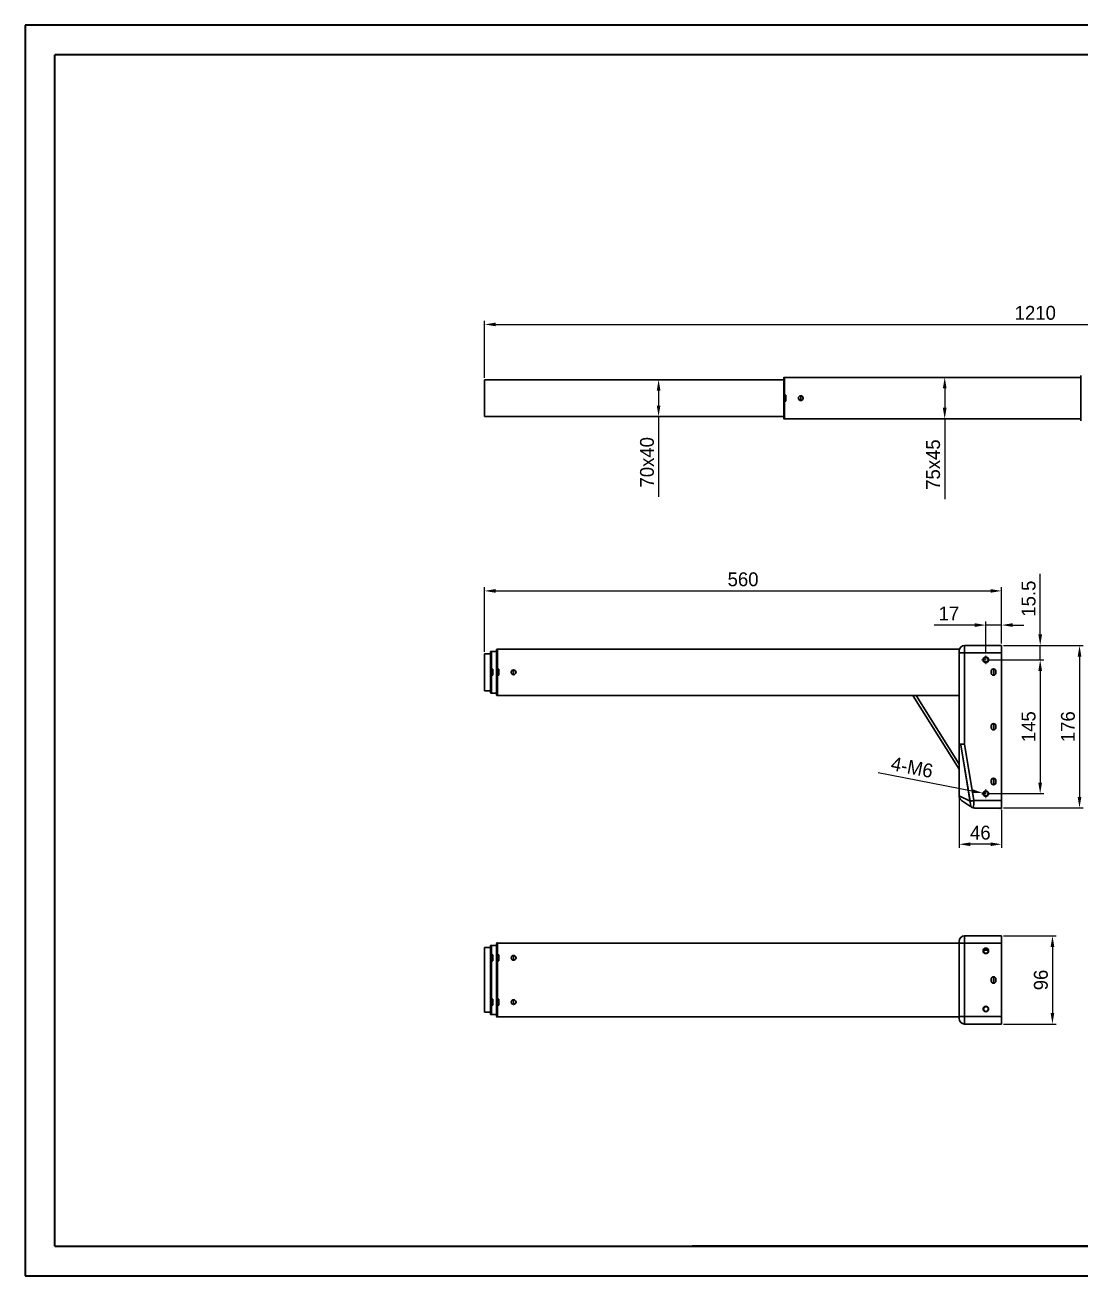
# Model space of a CAD drawing. Header units: millimetres. Extents: x 0 to 1916, y 0 to 1355.
# Drawn here: x 0 to 1144, y 0 to 1355 of the extents above; entities that cross this region are included whole.
import ezdxf

# ---------------------------------------------------------------- set-up
doc = ezdxf.new("R2010")
doc.units = ezdxf.units.MM
doc.linetypes.add('CENTER2', pattern=[7.5, 5, -1, 0.5, -1])
doc.layers.get('0').update_dxf_attribs({"lineweight": 18})
for name, color, linetype, lineweight in [('CAXA0', 7, 'Continuous', 70), ('CAXA3', 7, 'Continuous', 18), ('輪廓線', 7, 'Continuous', 20)]:
    doc.layers.add(name, color=color, linetype=linetype, lineweight=lineweight)
doc.dimstyles.new('ISO-25', dxfattribs={"dimtxt": 6, "dimasz": 6, "dimexe": 0.5, "dimexo": 0.625, "dimgap": 1.2, "dimtad": 1, "dimdsep": 46, "dimtxsty": 'Standard', "dimcen": 2.5, "dimdle": 12, "dimclrd": 3, "dimclre": 3, "dimclrt": 3, "dimadec": 0, "dimazin": 0, "dimtfac": 1, "dimtmove": 0, "dimatfit": 3, "dimfxl": 0, "dimarcsym": 0})

# ---------------------------------------------------------------- blocks, each defined once
blk = doc.blocks.new('*X3')
at = {"layer": '輪廓線'}
for points in [[(509.7, 1032.6), (509.7, 1028.6), (497.7, 1030.6)], [(1678.7, 1032.6), (1678.7, 1028.6), (1690.7, 1030.6)]]:
    blk.add_hatch(color=0, dxfattribs=at).paths.add_polyline_path(points, flags=0)
at = {"layer": '輪廓線', "color": 0, "lineweight": -2}
for p, q in [((497.7, 972.8), (497.7, 1034.6)), ((509.7, 1030.6), (1678.7, 1030.6)), ((1690.7, 981.8), (1690.7, 1034.6))]:
    blk.add_line(p, q, dxfattribs=at)
at = {"layer": '輪廓線', "color": 0, "lineweight": 15, "insert": (1094.2, 1043.1), "char_height": 15, "width": 78.771, "attachment_point": 5}
blk.add_mtext('1210', dxfattribs=at)
blk = doc.blocks.new('*X4')
at = {"layer": '輪廓線'}
for points in [[(509.7, 744), (509.7, 740), (497.7, 742)], [(1045.7, 744), (1045.7, 740), (1057.7, 742)]]:
    blk.add_hatch(color=0, dxfattribs=at).paths.add_polyline_path(points, flags=0)
at = {"layer": '輪廓線', "color": 0, "lineweight": -2}
for p, q in [((497.7, 675.9), (497.7, 746)), ((1057.7, 684.9), (1057.7, 746)), ((509.7, 742), (1045.7, 742))]:
    blk.add_line(p, q, dxfattribs=at)
at = {"layer": '輪廓線', "color": 0, "lineweight": 15, "insert": (777.7, 754.5), "char_height": 15, "width": 59.665, "attachment_point": 5}
blk.add_mtext('560', dxfattribs=at)
blk = doc.blocks.new('*X5')
at = {"layer": '輪廓線'}
for points in [[(1140.1, 670.9), (1144.1, 670.9), (1142.1, 682.9)], [(1140.1, 518.9), (1144.1, 518.9), (1142.1, 506.9)]]:
    blk.add_hatch(color=0, dxfattribs=at).paths.add_polyline_path(points, flags=0)
at = {"layer": '輪廓線', "color": 0, "lineweight": -2}
for p, q in [((1059.7, 682.9), (1146.1, 682.9)), ((1142.1, 670.9), (1142.1, 518.9)), ((1059.7, 506.9), (1146.1, 506.9))]:
    blk.add_line(p, q, dxfattribs=at)
at = {"layer": '輪廓線', "color": 0, "lineweight": 15, "insert": (1129.6, 594.9), "char_height": 15, "width": 57.318, "attachment_point": 5, "rotation": 90}
blk.add_mtext('176', dxfattribs=at)
blk = doc.blocks.new('*X6')
at = {"layer": '輪廓線'}
for points in [[(1097.5, 694.9), (1101.5, 694.9), (1099.5, 682.9)], [(1097.5, 655.4), (1101.5, 655.4), (1099.5, 667.4)]]:
    blk.add_hatch(color=0, dxfattribs=at).paths.add_polyline_path(points, flags=0)
at = {"layer": '輪廓線', "color": 0, "lineweight": -2}
for p, q in [((1099.5, 694.9), (1099.5, 760.4)), ((1059.7, 682.9), (1103.5, 682.9)), ((1099.5, 667.4), (1099.5, 682.9)), ((1042.7, 667.4), (1103.5, 667.4)), ((1099.5, 655.4), (1099.5, 643.4))]:
    blk.add_line(p, q, dxfattribs=at)
at = {"layer": '輪廓線', "color": 0, "lineweight": 15, "insert": (1087, 733.6), "char_height": 15, "width": 78.268, "attachment_point": 5, "rotation": 90}
blk.add_mtext('15.5', dxfattribs=at)
blk = doc.blocks.new('*X7')
at = {"layer": '輪廓線'}
for points in [[(1097.5, 655.4), (1101.5, 655.4), (1099.5, 667.4)], [(1097.5, 534.4), (1101.5, 534.4), (1099.5, 522.4)]]:
    blk.add_hatch(color=0, dxfattribs=at).paths.add_polyline_path(points, flags=0)
at = {"layer": '輪廓線', "color": 0, "lineweight": -2}
for p, q in [((1043.3, 667.4), (1103.5, 667.4)), ((1099.5, 655.4), (1099.5, 534.4)), ((1042.7, 522.4), (1103.5, 522.4))]:
    blk.add_line(p, q, dxfattribs=at)
at = {"layer": '輪廓線', "color": 0, "lineweight": 15, "insert": (1087, 594.9), "char_height": 15, "width": 56.816, "attachment_point": 5, "rotation": 90}
blk.add_mtext('145', dxfattribs=at)
blk = doc.blocks.new('*X8')
at = {"layer": '輪廓線'}
blk.add_hatch(color=0, dxfattribs=at).paths.add_polyline_path([(1026.4, 527.2), (1025.6, 523.3), (1037.7, 522.9)], flags=0)
at = {"layer": '輪廓線', "color": 0, "lineweight": -2}
for p, q in [((923.9, 545.4), (1026, 525.3)), ((1040.7, 522.4), (1037.7, 522.9))]:
    blk.add_line(p, q, dxfattribs=at)
at = {"layer": '輪廓線', "color": 0, "lineweight": 15, "insert": (960.7, 550.9), "char_height": 15, "width": 86.309, "attachment_point": 5, "rotation": 348.8526}
blk.add_mtext('4-M6', dxfattribs=at)
blk = doc.blocks.new('*X9')
at = {"layer": '輪廓線'}
for points in [[(1110.8, 356.4), (1114.8, 356.4), (1112.8, 368.4)], [(1110.8, 284.9), (1114.8, 284.9), (1112.8, 272.9)]]:
    blk.add_hatch(color=0, dxfattribs=at).paths.add_polyline_path(points, flags=0)
at = {"layer": '輪廓線', "color": 0, "lineweight": -2}
for p, q in [((1059.7, 368.4), (1116.8, 368.4)), ((1112.8, 356.4), (1112.8, 284.9)), ((1059.7, 272.9), (1116.8, 272.9))]:
    blk.add_line(p, q, dxfattribs=at)
at = {"layer": '輪廓線', "color": 0, "lineweight": 15, "insert": (1100.3, 320.6), "char_height": 15, "width": 38.883, "attachment_point": 5, "rotation": 90}
blk.add_mtext('96', dxfattribs=at)
blk = doc.blocks.new('*X13')
at = {"layer": '輪廓線'}
for points in [[(1028.7, 707), (1028.7, 703), (1040.7, 705)], [(1069.7, 707), (1069.7, 703), (1057.7, 705)]]:
    blk.add_hatch(color=0, dxfattribs=at).paths.add_polyline_path(points, flags=0)
at = {"layer": '輪廓線', "color": 0, "lineweight": -2}
for p, q in [((1028.7, 705), (984.5, 705)), ((1040.7, 674.2), (1040.7, 709)), ((1057.7, 705), (1040.7, 705)), ((1057.7, 684.9), (1057.7, 709)), ((1069.7, 705), (1081.7, 705))]:
    blk.add_line(p, q, dxfattribs=at)
at = {"layer": '輪廓線', "color": 0, "lineweight": 15, "insert": (1000.6, 717.5), "char_height": 15, "width": 35.531, "attachment_point": 5}
blk.add_mtext('17', dxfattribs=at)
blk = doc.blocks.new('*X14')
at = {"layer": '輪廓線'}
for points in [[(1023.7, 469.6), (1023.7, 465.6), (1011.7, 467.6)], [(1045.7, 469.6), (1045.7, 465.6), (1057.7, 467.6)]]:
    blk.add_hatch(color=0, dxfattribs=at).paths.add_polyline_path(points, flags=0)
at = {"layer": '輪廓線', "color": 0, "lineweight": -2}
for p, q in [((1011.7, 518.1), (1011.7, 463.6)), ((1057.7, 504.9), (1057.7, 463.6)), ((1045.7, 467.6), (1023.7, 467.6))]:
    blk.add_line(p, q, dxfattribs=at)
at = {"layer": '輪廓線', "color": 0, "lineweight": 15, "insert": (1034.7, 480.1), "char_height": 15, "width": 39.218, "attachment_point": 5}
blk.add_mtext('46', dxfattribs=at)
blk = doc.blocks.new('*X16')
at = {"layer": '輪廓線'}
for points in [[(994.1, 961.3), (998.1, 961.3), (996.1, 973.3)], [(994.1, 940.3), (998.1, 940.3), (996.1, 928.3)]]:
    blk.add_hatch(color=0, dxfattribs=at).paths.add_polyline_path(points, flags=0)
at = {"layer": '輪廓線', "color": 0, "lineweight": -2}
for p, q in [((985.2, 973.3), (1000.1, 973.3)), ((996.1, 961.3), (996.1, 940.3)), ((985.2, 928.3), (1000.1, 928.3)), ((996.1, 928.3), (996.1, 841.3))]:
    blk.add_line(p, q, dxfattribs=at)
at = {"layer": '輪廓線', "color": 0, "lineweight": 15, "insert": (983.6, 878.8), "char_height": 15, "width": 101.899, "attachment_point": 5, "rotation": 90}
blk.add_mtext('75x45', dxfattribs=at)
blk = doc.blocks.new('*X17')
at = {"layer": '輪廓線'}
for points in [[(684.2, 958.8), (688.2, 958.8), (686.2, 970.8)], [(684.2, 942.8), (688.2, 942.8), (686.2, 930.8)]]:
    blk.add_hatch(color=0, dxfattribs=at).paths.add_polyline_path(points, flags=0)
at = {"layer": '輪廓線', "color": 0, "lineweight": -2}
for p, q in [((661.7, 970.8), (690.2, 970.8)), ((686.2, 958.8), (686.2, 942.8)), ((661.7, 930.8), (690.2, 930.8)), ((686.2, 930.8), (686.2, 843.8))]:
    blk.add_line(p, q, dxfattribs=at)
at = {"layer": '輪廓線', "color": 0, "lineweight": 15, "insert": (673.7, 881.3), "char_height": 15, "width": 102.402, "attachment_point": 5, "rotation": 90}
blk.add_mtext('70x40', dxfattribs=at)

msp = doc.modelspace()

# ---------------------------------------------------------------- linework, layer by layer
at = {"linetype": 'Continuous', "lineweight": 30}
for p, q in [((821.681, 970.768), (497.681, 970.768)), ((497.681, 966.768), (497.681, 970.768)), ((497.681, 934.768), (497.681, 966.768)), ((821.681, 972.768), (821.681, 970.268)), ((821.681, 970.268), (821.681, 931.268)), ((822.681, 973.268), (822.181, 973.268)), ((822.681, 973.268), (822.681, 970.268)), ((1143.681, 973.268), (822.681, 973.268)), ((822.681, 970.268), (822.681, 931.268)), ((822.681, 931.768), (822.681, 969.768)), ((1143.681, 975.368), (1143.681, 972.868)), ((1143.681, 972.868), (1143.681, 928.668)), ((824.181, 954.018), (822.681, 954.018)), ((822.681, 954.018), (822.681, 947.518)), ((824.181, 947.518), (824.181, 954.018)), ((840.201, 953.268), (840.201, 948.269)), ((842.681, 951.483), (842.681, 950.768)), ((842.681, 950.768), (842.681, 950.054)), ((824.181, 947.518), (822.681, 947.518)), ((497.681, 930.768), (497.681, 934.768)), ((497.681, 930.768), (821.681, 930.768)), ((821.681, 931.268), (821.681, 928.768)), ((822.181, 928.268), (822.681, 928.268)), ((822.681, 931.268), (822.681, 928.268)), ((822.681, 928.268), (1143.681, 928.268)), ((1143.681, 928.668), (1143.681, 926.168)), ((510.681, 678.452), (510.681, 675.952)), ((511.681, 678.952), (511.181, 678.952)), ((511.681, 678.952), (511.681, 675.952)), ((511.681, 678.852), (1011.681, 678.852)), ((1011.681, 678.852), (1011.681, 675.852)), ((1017.681, 674.852), (1017.681, 682.852)), ((1057.681, 682.852), (1017.681, 682.852)), ((1057.681, 674.852), (1057.681, 682.852)), ((504.181, 673.852), (497.681, 673.852)), ((497.681, 669.852), (497.681, 673.852)), ((497.681, 637.852), (497.681, 669.852)), ((504.181, 675.852), (504.181, 673.352)), ((504.181, 673.352), (504.181, 634.352)), ((505.181, 676.352), (504.681, 676.352)), ((505.181, 676.352), (505.181, 673.352)), ((510.681, 676.352), (505.181, 676.352)), ((505.181, 673.352), (505.181, 634.352)), ((505.181, 634.852), (505.181, 672.852)), ((510.681, 675.952), (510.681, 631.752)), ((511.681, 675.952), (511.681, 631.752)), ((1011.681, 676.852), (1011.681, 674.852)), ((1011.681, 675.852), (1011.681, 674.852)), ((1011.681, 674.852), (1011.681, 575.969)), ((1017.681, 575.969), (1017.681, 674.852)), ((1017.681, 674.852), (1057.681, 674.852)), ((1057.681, 514.852), (1057.681, 674.852)), ((506.681, 657.102), (505.181, 657.102)), ((505.181, 657.102), (505.181, 650.602)), ((506.681, 650.602), (505.181, 650.602)), ((506.681, 650.602), (506.681, 657.102)), ((513.181, 657.102), (511.681, 657.102)), ((511.681, 657.102), (511.681, 650.602)), ((513.181, 650.602), (511.681, 650.602)), ((513.181, 650.602), (513.181, 657.102)), ((529.201, 656.352), (529.201, 651.352)), ((531.681, 654.566), (531.681, 653.852)), ((531.681, 653.852), (531.681, 653.138)), ((1046.481, 653.102), (1046.481, 655.102)), ((1046.681, 655.102), (1046.681, 653.102)), ((1049.279, 650.62), (1049.279, 657.584)), ((1051.481, 655.102), (1051.481, 653.102)), ((497.681, 633.852), (497.681, 637.852)), ((497.681, 633.852), (504.181, 633.852)), ((504.181, 634.352), (504.181, 631.852)), ((504.681, 631.352), (505.181, 631.352)), ((505.181, 634.352), (505.181, 631.352)), ((505.181, 631.352), (510.681, 631.352)), ((510.681, 631.752), (510.681, 629.252)), ((511.181, 628.752), (511.681, 628.752)), ((511.681, 631.752), (511.681, 628.752)), ((961.681, 628.852), (511.681, 628.852)), ((1011.681, 548.852), (961.681, 628.852)), ((1011.681, 554.513), (965.219, 628.852)), ((965.219, 628.852), (1011.681, 628.852)), ((1049.279, 591.37), (1049.279, 598.334)), ((1046.481, 593.852), (1046.481, 595.852)), ((1046.681, 595.852), (1046.681, 593.852)), ((1051.481, 595.852), (1051.481, 593.852)), ((1011.681, 575.969), (1011.681, 565.47)), ((1013.438, 575.272), (1024.401, 508.423)), ((1013.438, 575.272), (1023.486, 514.155)), ((1017.681, 575.969), (1027.729, 514.852)), ((1011.681, 565.47), (1011.681, 554.513)), ((1011.681, 548.869), (1011.681, 554.513)), ((1011.681, 548.869), (1011.681, 520.063)), ((1046.481, 534.602), (1046.481, 536.602)), ((1046.681, 534.602), (1046.681, 536.602)), ((1049.279, 539.084), (1049.279, 532.12)), ((1051.481, 536.602), (1051.481, 534.602)), ((1023.486, 514.155), (1011.681, 520.063)), ((1014.353, 515.071), (1024.134, 508.55)), ((1025.84, 507.543), (1025.169, 507.86)), ((1027.729, 514.852), (1057.681, 514.852)), ((1028.498, 506.852), (1028.464, 506.941)), ((1028.498, 506.852), (1057.681, 506.852)), ((1055.681, 506.152), (1055.681, 506.852)), ((1057.681, 506.152), (1055.681, 506.152)), ((1057.681, 514.852), (1057.681, 506.852)), ((1057.681, 506.152), (1057.681, 506.852)), ((1017.681, 360.373), (1017.681, 368.373)), ((1057.681, 368.373), (1017.681, 368.373)), ((1057.681, 360.373), (1057.681, 368.373)), ((504.181, 355.623), (497.681, 355.623)), ((497.681, 355.623), (497.681, 351.623)), ((504.181, 357.623), (504.181, 355.123)), ((504.181, 355.123), (504.181, 320.623)), ((504.681, 358.123), (505.181, 358.123)), ((505.181, 355.123), (505.181, 358.123)), ((510.681, 358.123), (505.181, 358.123)), ((505.181, 320.623), (505.181, 355.123)), ((505.181, 286.623), (505.181, 354.623)), ((510.681, 360.223), (510.681, 357.723)), ((510.681, 357.723), (510.681, 320.623)), ((511.181, 360.723), (511.681, 360.723)), ((511.681, 357.723), (511.681, 360.723)), ((1011.681, 360.623), (511.681, 360.623)), ((511.681, 320.623), (511.681, 357.723)), ((1011.681, 362.373), (1011.681, 360.373)), ((1011.681, 357.623), (1011.681, 360.623)), ((1011.681, 283.623), (1011.681, 357.623)), ((1017.681, 280.873), (1017.681, 360.373)), ((1057.681, 360.373), (1017.681, 360.373)), ((1038.283, 352.922), (1043.079, 352.922)), ((1057.681, 280.873), (1057.681, 360.373)), ((497.681, 289.623), (497.681, 351.623)), ((506.681, 347.873), (505.181, 347.873)), ((506.681, 341.373), (505.181, 341.373)), ((505.181, 341.373), (505.181, 299.873)), ((506.681, 347.873), (506.681, 341.373)), ((513.181, 347.873), (511.681, 347.873)), ((513.181, 341.373), (511.681, 341.373)), ((511.681, 341.373), (511.681, 299.873)), ((513.181, 347.873), (513.181, 341.373)), ((529.181, 347.123), (529.181, 342.123)), ((531.681, 344.623), (531.681, 345.337)), ((531.681, 343.909), (531.681, 344.623)), ((504.181, 320.623), (504.181, 286.123)), ((505.181, 320.623), (505.181, 286.123)), ((510.681, 320.623), (510.681, 283.523)), ((511.681, 320.623), (511.681, 283.523)), ((1046.481, 319.623), (1046.481, 321.623)), ((1046.681, 319.623), (1046.681, 321.623)), ((1049.279, 324.105), (1049.279, 317.141)), ((1051.481, 321.623), (1051.481, 319.623)), ((506.681, 299.873), (505.181, 299.873)), ((506.681, 293.373), (506.681, 299.873)), ((513.181, 299.873), (511.681, 299.873)), ((513.181, 293.373), (513.181, 299.873)), ((529.181, 294.123), (529.181, 299.123)), ((497.681, 285.623), (497.681, 289.623)), ((497.681, 285.623), (504.181, 285.623)), ((504.181, 286.123), (504.181, 283.623)), ((506.681, 293.373), (505.181, 293.373)), ((505.181, 286.123), (505.181, 283.123)), ((513.181, 293.373), (511.681, 293.373)), ((531.681, 297.337), (531.681, 296.623)), ((531.681, 296.623), (531.681, 295.909)), ((504.681, 283.123), (505.181, 283.123)), ((505.181, 283.123), (510.681, 283.123)), ((510.681, 283.523), (510.681, 281.023)), ((511.181, 280.523), (511.681, 280.523)), ((511.681, 283.523), (511.681, 280.523)), ((511.681, 280.623), (1011.681, 280.623)), ((1011.681, 283.623), (1011.681, 280.623)), ((1011.681, 280.873), (1011.681, 278.873)), ((1017.681, 272.873), (1017.681, 280.873)), ((1057.681, 280.873), (1017.681, 280.873)), ((1017.681, 272.873), (1057.681, 272.873)), ((1057.681, 272.873), (1057.681, 280.873))]:
    msp.add_line(p, q, dxfattribs=at)
at = {"linetype": 'CENTER2', "lineweight": 15}
for p, q in [((1035.895, 667.352), (1045.467, 667.352)), ((1040.681, 672.152), (1040.681, 662.552)), ((1035.895, 522.352), (1045.467, 522.352)), ((1040.681, 527.152), (1040.681, 517.552))]:
    msp.add_line(p, q, dxfattribs=at)
at = {"linetype": 'Continuous', "lineweight": 30}
for points in [[(1011.681, 674.852), (1011.796, 674.852), (1012.138, 674.852), (1012.692, 674.852), (1013.438, 674.852), (1014.348, 674.852), (1015.385, 674.852), (1016.51, 674.852), (1017.681, 674.852)], [(961.681, 628.852), (961.735, 628.852), (961.894, 628.852), (962.155, 628.852), (962.509, 628.852), (962.945, 628.852), (963.45, 628.852), (964.009, 628.852), (964.604, 628.852), (965.219, 628.852)], [(1011.681, 575.969), (1011.796, 575.969), (1012.138, 575.969), (1012.692, 575.969), (1013.438, 575.969), (1014.348, 575.969), (1015.385, 575.969), (1016.51, 575.969), (1017.681, 575.969)], [(1017.681, 360.373), (1016.51, 360.373), (1015.385, 360.373), (1014.348, 360.373), (1013.438, 360.373), (1012.692, 360.373), (1012.138, 360.373), (1011.796, 360.373), (1011.681, 360.373)], [(1017.681, 280.873), (1016.51, 280.873), (1015.385, 280.873), (1014.348, 280.873), (1013.438, 280.873), (1012.692, 280.873), (1012.138, 280.873), (1011.796, 280.873), (1011.681, 280.873)]]:
    msp.add_lwpolyline(points, dxfattribs=at)
for centre, radius in [((840.181, 950.768), 2.6), ((1040.681, 667.352), 3), ((1040.681, 667.352), 2.55), ((529.181, 653.852), 2.6), ((1040.681, 522.352), 3), ((1040.681, 522.352), 2.55), ((1040.681, 352.123), 3), ((1040.681, 352.123), 2.55), ((529.181, 344.623), 2.6), ((529.181, 296.623), 2.6), ((1040.681, 289.123), 3), ((1040.681, 289.123), 2.55)]:
    msp.add_circle(centre, radius, dxfattribs=at)
for centre, radius, start, end in [((822.181, 972.768), 0.5, 90, 180), ((840.181, 950.768), 2.5, 89.550589, 270.449411), ((840.181, 950.768), 2.5, 0, 89.550589), ((840.181, 950.768), 2.5, 270.449411, 0), ((822.181, 928.768), 0.5, 180, 270), ((511.181, 678.452), 0.5, 90, 180), ((1017.681, 676.852), 6, 90, 179.999999), ((504.681, 675.852), 0.5, 90, 180), ((1040.681, 667.352), 2.6, 270, 180), ((529.181, 653.852), 2.5, 89.550589, 270.449411), ((529.181, 653.852), 2.5, 0, 89.550589), ((529.181, 653.852), 2.5, 270.449411, 0), ((1048.981, 655.102), 2.5, 0, 180), ((1048.981, 653.102), 2.5, 180, 0), ((1049.181, 655.102), 2.5, 92.292443, 180), ((1049.181, 653.102), 2.5, 180, 267.707557), ((504.681, 631.852), 0.5, 180, 270), ((511.181, 629.252), 0.5, 180, 270), ((1048.981, 595.852), 2.5, 0, 180), ((1049.181, 595.852), 2.5, 92.292443, 180), ((1048.981, 593.852), 2.5, 180, 0), ((1049.181, 593.852), 2.5, 180, 267.707557), ((1048.981, 536.602), 2.5, 0, 180), ((1048.981, 534.602), 2.5, 180, 0), ((1049.181, 536.602), 2.5, 92.292413, 180), ((1049.181, 534.602), 2.5, 180, 267.707725), ((1017.681, 520.063), 6, 180, 236.309932), ((1040.681, 522.352), 2.6, 270, 180), ((1017.681, 362.373), 6, 90, 179.999999), ((504.681, 357.623), 0.5, 90, 180), ((511.181, 360.223), 0.5, 90, 180), ((529.181, 344.623), 2.5, 90, 270), ((529.181, 344.623), 2.5, 0, 90), ((529.181, 344.623), 2.5, 270, 0), ((1048.981, 321.623), 2.5, 0, 180), ((1048.981, 319.623), 2.5, 180, 0), ((1049.181, 321.623), 2.5, 92.292443, 180), ((1049.181, 319.623), 2.5, 180, 267.707557), ((529.181, 296.623), 2.5, 90, 270), ((529.181, 296.623), 2.5, 0, 90), ((529.181, 296.623), 2.5, 270, 360), ((504.681, 283.623), 0.5, 180, 270), ((511.181, 281.023), 0.5, 180, 270), ((1017.681, 278.873), 6, 180, 270)]:
    msp.add_arc(centre, radius, start, end, dxfattribs=at)
for points, knots in [([(1040.681, 664.802), (1040.36, 664.836), (1039.865, 664.889), (1039.271, 665.207), (1038.866, 665.536), (1038.534, 665.942), (1038.227, 666.536), (1038.069, 667.352), (1038.227, 668.168), (1038.534, 668.762), (1038.865, 669.168), (1039.271, 669.497), (1039.865, 669.815), (1040.36, 669.868), (1040.681, 669.902)], [0, 0, 0, 0, 0.95769468, 1.47849841, 1.99984397, 2.52064495, 3.04198949, 3.99968732, 4.95738332, 5.47818955, 5.99953065, 6.52033656, 7.0416806, 7.99937513, 7.99937513, 7.99937513, 7.99937513]), ([(1040.681, 669.902), (1041.002, 669.868), (1041.497, 669.815), (1042.091, 669.498), (1042.496, 669.168), (1042.828, 668.762), (1043.135, 668.168), (1043.293, 667.352), (1043.135, 666.536), (1042.828, 665.942), (1042.496, 665.536), (1042.091, 665.207), (1041.497, 664.889), (1041.002, 664.836), (1040.681, 664.802)], [0, 0, 0, 0, 0.95770185, 1.47850644, 1.99984502, 2.52065135, 3.04199338, 3.99969077, 4.95739, 5.47819279, 5.99953715, 6.52034306, 7.04168046, 7.99938247, 7.99938247, 7.99938247, 7.99938247]), ([(1040.681, 524.902), (1040.36, 524.868), (1039.865, 524.815), (1039.271, 524.498), (1038.866, 524.168), (1038.534, 523.762), (1038.227, 523.168), (1038.069, 522.352), (1038.227, 521.536), (1038.534, 520.942), (1038.865, 520.536), (1039.271, 520.207), (1039.865, 519.889), (1040.36, 519.836), (1040.681, 519.802)], [0, 0, 0, 0, 0.95769381, 1.47849836, 1.99984589, 2.52064626, 3.04199379, 3.99969152, 4.95738834, 5.47818895, 5.9995262, 6.5203346, 7.04167865, 7.99937246, 7.99937246, 7.99937246, 7.99937246]), ([(1040.681, 519.802), (1041.002, 519.836), (1041.497, 519.889), (1042.091, 520.207), (1042.496, 520.536), (1042.828, 520.942), (1043.135, 521.536), (1043.293, 522.352), (1043.135, 523.168), (1042.828, 523.762), (1042.496, 524.168), (1042.091, 524.497), (1041.497, 524.815), (1041.002, 524.868), (1040.681, 524.902)], [0, 0, 0, 0, 0.95770113, 1.47850567, 1.99984682, 2.5206519, 3.04198533, 3.99968353, 4.95738265, 5.47819048, 5.99953244, 6.52034142, 7.04167884, 7.99937997, 7.99937997, 7.99937997, 7.99937997]), ([(1023.486, 514.155), (1023.777, 514.203), (1024.36, 514.298), (1025.413, 514.471), (1026.546, 514.658), (1027.334, 514.787), (1027.729, 514.852)], [0, 0, 0, 0, 1.0748974, 2.14979536, 3.22468971, 4.29958841, 4.29958841, 4.29958841, 4.29958841]), ([(1024.401, 508.423), (1024.665, 508.248), (1025.06, 507.985), (1025.475, 507.708), (1025.611, 507.618), (1025.679, 507.572)], [0, 0, 0, 0, 0.76806837, 1.14973848, 1.53547148, 1.53547148, 1.53547148, 1.53547148]), ([(1025.787, 507.499), (1026.01, 507.397), (1026.477, 507.182), (1026.809, 507.149), (1026.983, 507.131)], [0, 0, 0, 0, 0.60002307, 1.25926568, 1.25926568, 1.25926568, 1.25926568]), ([(1026.419, 507.236), (1026.78, 507.126), (1027.445, 506.922), (1028.143, 506.918), (1028.462, 506.916)], [0, 0, 0, 0, 1.12872249, 2.0792914, 2.0792914, 2.0792914, 2.0792914]), ([(1027.729, 514.852), (1027.745, 513.894), (1027.779, 511.967), (1027.568, 510.401), (1026.983, 507.131)], [0, 0, 0, 0, 3.86379347, 7.77768803, 7.77768803, 7.77768803, 7.77768803]), ([(1043.231, 352.123), (1043.197, 352.444), (1043.144, 352.939), (1042.826, 353.533), (1042.497, 353.938), (1042.091, 354.27), (1041.497, 354.577), (1040.681, 354.735), (1039.865, 354.577), (1039.271, 354.27), (1038.865, 353.938), (1038.536, 353.533), (1038.218, 352.939), (1038.165, 352.444), (1038.131, 352.123)], [0, 0, 0, 0, 0.95769923, 1.47850202, 1.99984639, 2.5206523, 3.0419897, 3.99969171, 4.95738638, 5.47819097, 5.99953534, 6.52033695, 7.04168076, 7.99937859, 7.99937859, 7.99937859, 7.99937859]), ([(1038.131, 352.123), (1038.165, 351.802), (1038.218, 351.307), (1038.536, 350.713), (1038.865, 350.308), (1039.271, 349.976), (1039.865, 349.669), (1040.681, 349.511), (1041.497, 349.669), (1042.091, 349.976), (1042.497, 350.307), (1042.826, 350.713), (1043.144, 351.307), (1043.197, 351.802), (1043.231, 352.123)], [0, 0, 0, 0, 0.95769598, 1.47850219, 1.99984328, 2.52064918, 3.0419932, 3.99968785, 4.95738984, 5.47819442, 5.999533, 6.52033931, 7.04168134, 7.99937872, 7.99937872, 7.99937872, 7.99937872]), ([(1038.131, 289.123), (1038.165, 289.444), (1038.218, 289.939), (1038.536, 290.533), (1038.865, 290.938), (1039.271, 291.27), (1039.865, 291.577), (1040.681, 291.735), (1041.497, 291.577), (1042.091, 291.27), (1042.497, 290.938), (1042.826, 290.533), (1043.144, 289.939), (1043.197, 289.444), (1043.231, 289.123)], [0, 0, 0, 0, 0.9576977, 1.4785032, 1.99984545, 2.52065033, 3.04199436, 3.99968926, 4.9573915, 5.47819624, 5.99953359, 6.5203408, 7.04168242, 7.99938151, 7.99938151, 7.99938151, 7.99938151]), ([(1043.231, 289.123), (1043.197, 288.802), (1043.144, 288.307), (1042.826, 287.713), (1042.497, 287.308), (1042.091, 286.976), (1041.497, 286.669), (1040.681, 286.511), (1039.865, 286.669), (1039.271, 286.976), (1038.865, 287.307), (1038.536, 287.713), (1038.218, 288.307), (1038.165, 288.802), (1038.131, 289.123)], [0, 0, 0, 0, 0.95769864, 1.47850071, 1.99984517, 2.52065006, 3.04198746, 3.9996897, 4.9573846, 5.47818786, 5.99953303, 6.52033302, 7.04167808, 7.99937532, 7.99937532, 7.99937532, 7.99937532])]:
    msp.add_open_spline(points, degree=3, knots=knots, dxfattribs=at)
at = {"layer": 'CAXA0', "linetype": 'Continuous', "lineweight": 35}
for p, q in [((1883.975, 1322.654), (32.26, 1322.654)), ((32.26, 32.26), (32.26, 1322.654)), ((32.26, 32.26), (1883.975, 32.26)), ((1883.975, 32.26), (722.621, 32.26))]:
    msp.add_line(p, q, dxfattribs=at)
at = {"layer": 'CAXA3', "linetype": 'Continuous', "lineweight": 35}
for p, q in [((0, 1354.914), (0, 0)), ((1916.235, 1354.914), (0, 1354.914)), ((0, 0), (1916.235, 0))]:
    msp.add_line(p, q, dxfattribs=at)

# ---------------------------------------------------------------- dimensions: what is measured, and where the dimension line sits
at = {"layer": '輪廓線', "lineweight": 15}
for base, p1, p2, text, picture, middle in [((1690.681, 1030.598), (497.681, 970.768), (1690.681, 979.768), '1210', '*X3', (1094.181, 1043.098)), ((1057.681, 741.973), (497.681, 673.852), (1057.681, 682.852), '560', '*X4', (777.681, 754.473))]:
    dim = msp.add_linear_dim(base=base, p1=p1, p2=p2, text=text, dimstyle='ISO-25', override={"dimtxt": 15, "dimasz": 12, "dimexe": 4, "dimexo": 2, "dimgap": 5, "dimsah": 1, "dimdle": 24, "dimclrd": 0, "dimclre": 0, "dimclrt": 0, "dimtolj": 1}, dxfattribs=at)
    dim.commit()
    dim.dimension.update_dxf_attribs({"geometry": picture, "text_midpoint": middle})
for base, p1, p2, text, picture, middle in [((686.159, 930.768), (659.681, 970.768), (659.681, 930.768), '70x<>', '*X17', (673.659, 881.268)), ((996.101, 928.268), (983.181, 973.268), (983.181, 928.268), '75x<>', '*X16', (983.601, 878.768)), ((1112.772, 272.873), (1057.681, 368.373), (1057.681, 272.873), '96', '*X9', (1100.272, 320.623))]:
    dim = msp.add_linear_dim(base=base, p1=p1, p2=p2, angle=270, text=text, dimstyle='ISO-25', override={"dimtxt": 15, "dimasz": 12, "dimexe": 4, "dimexo": 2, "dimgap": 5, "dimsah": 1, "dimdle": 24, "dimclrd": 0, "dimclre": 0, "dimclrt": 0, "dimtolj": 1}, dxfattribs=at)
    dim.commit()
    dim.dimension.update_dxf_attribs({"geometry": picture, "text_midpoint": middle})
for base, p1, p2, angle, picture, middle in [((1099.53, 682.852), (1040.681, 667.352), (1057.681, 682.852), 90, '*X6', (1087.03, 733.638)), ((1142.144, 506.852), (1057.681, 682.852), (1057.681, 506.852), 270, '*X5', (1129.644, 594.852)), ((1099.53, 522.352), (1041.306, 667.352), (1040.681, 522.352), 270, '*X7', (1087.03, 594.852))]:
    dim = msp.add_linear_dim(base=base, p1=p1, p2=p2, angle=angle, dimstyle='ISO-25', override={"dimtxt": 15, "dimasz": 12, "dimexe": 4, "dimexo": 2, "dimgap": 5, "dimsah": 1, "dimdle": 24, "dimclrd": 0, "dimclre": 0, "dimclrt": 0, "dimtolj": 1, "dimtzin": 8}, dxfattribs=at)
    dim.commit()
    dim.dimension.update_dxf_attribs({"geometry": picture, "text_midpoint": middle})
for base, p1, p2, picture, middle in [((1040.681, 705.032), (1057.681, 682.852), (1040.681, 672.152), '*X13', (1000.61, 717.532)), ((1011.681, 467.569), (1057.681, 506.852), (1011.681, 520.063), '*X14', (1034.681, 480.069))]:
    dim = msp.add_linear_dim(base=base, p1=p1, p2=p2, dimstyle='ISO-25', override={"dimtxt": 15, "dimasz": 12, "dimexe": 4, "dimexo": 2, "dimgap": 5, "dimsah": 1, "dimdle": 24, "dimclrd": 0, "dimclre": 0, "dimclrt": 0, "dimtolj": 1, "dimtzin": 8}, dxfattribs=at)
    dim.commit()
    dim.dimension.update_dxf_attribs({"geometry": picture, "text_midpoint": middle})
dim = msp.add_radius_dim(center=(1040.681, 522.352), mpoint=(1037.738, 522.932), text='4-M6', dimstyle='ISO-25', override={"dimtxt": 15, "dimasz": 12, "dimexe": 4, "dimexo": 2, "dimgap": 5, "dimpost": 'R<>', "dimsah": 1, "dimdle": 24, "dimclrd": 0, "dimclre": 0, "dimclrt": 0, "dimtolj": 1}, dxfattribs=at)
dim.commit()
dim.dimension.update_dxf_attribs({"geometry": '*X8', "text_midpoint": (958.233, 538.598), "dimtype": 164})

doc.saveas('drawing.dxf')
